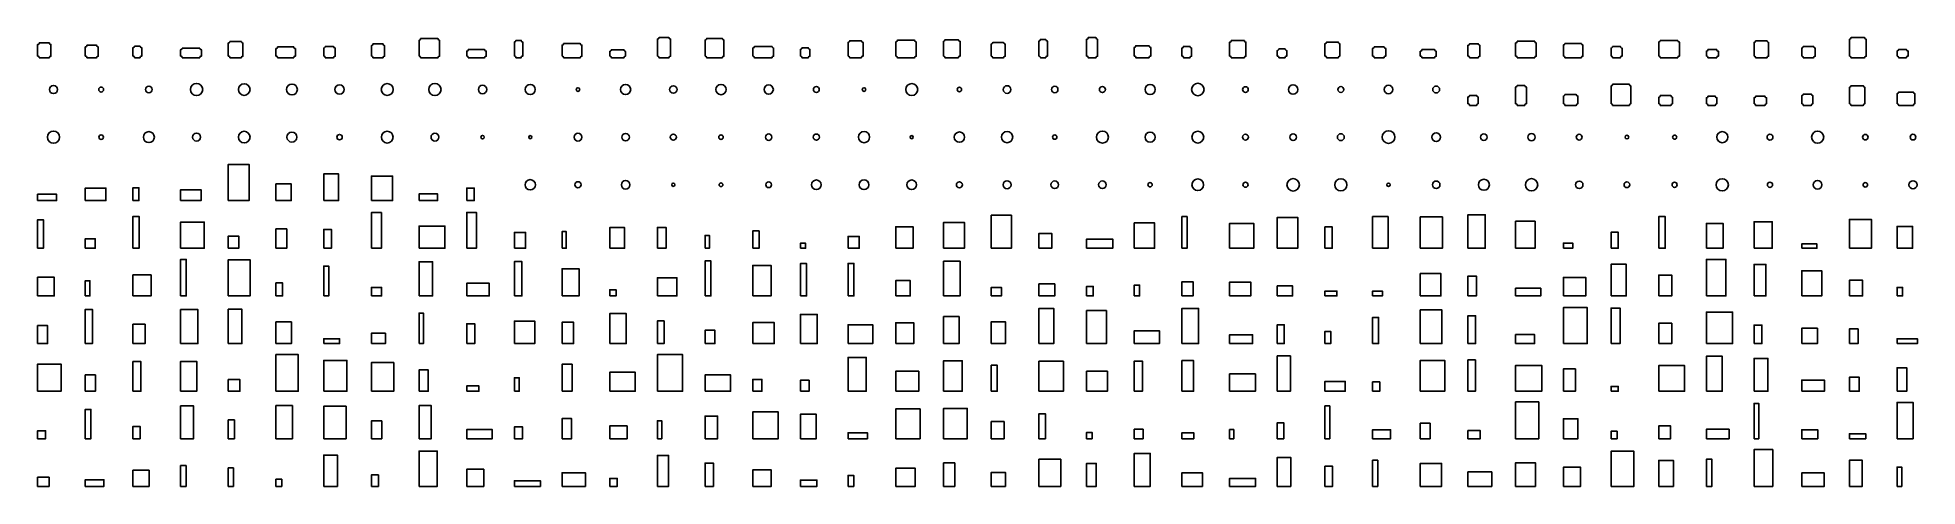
# Model space of a CAD drawing. Header units: millimetres. Extents: x 0 to 35483, y 0 to 8482.
import ezdxf

# ---------------------------------------------------------------- set-up
doc = ezdxf.new("R2010")
doc.units = ezdxf.units.MM
doc.layers.add('PARTS', color=7, linetype='Continuous')

msp = doc.modelspace()

# ---------------------------------------------------------------- linework, layer by layer
at = {"layer": 'PARTS'}
for points in [[(0, 8130), (0, 8351, 0.414214), (30, 8381), (223, 8381, 0.414214), (253, 8351), (253, 8130, 0.414214), (223, 8100), (30, 8100, 0.414214)], [(900, 8130), (900, 8305, 0.414214), (930, 8335), (1114, 8335, 0.414214), (1144, 8305), (1144, 8130, 0.414214), (1114, 8100), (930, 8100, 0.414214)], [(1800, 8130), (1800, 8289, 0.414214), (1830, 8319), (1936, 8319, 0.414214), (1966, 8289), (1966, 8130, 0.414214), (1936, 8100), (1830, 8100, 0.414214)], [(2700, 8130), (2700, 8251, 0.414214), (2730, 8281), (3062, 8281, 0.414214), (3092, 8251), (3092, 8130, 0.414214), (3062, 8100), (2730, 8100, 0.414214)], [(3600, 8130), (3600, 8377, 0.414214), (3630, 8407), (3846, 8407, 0.414214), (3876, 8377), (3876, 8130, 0.414214), (3846, 8100), (3630, 8100, 0.414214)], [(4500, 8130), (4500, 8274, 0.414214), (4530, 8304), (4836, 8304, 0.414214), (4866, 8274), (4866, 8130, 0.414214), (4836, 8100), (4530, 8100, 0.414214)], [(5400, 8130), (5400, 8282, 0.414214), (5430, 8312), (5588, 8312, 0.414214), (5618, 8282), (5618, 8130, 0.414214), (5588, 8100), (5430, 8100, 0.414214)], [(6300, 8130), (6300, 8331, 0.414214), (6330, 8361), (6520, 8361, 0.414214), (6550, 8331), (6550, 8130, 0.414214), (6520, 8100), (6330, 8100, 0.414214)], [(7200, 8130), (7200, 8432, 0.414214), (7230, 8462), (7558, 8462, 0.414214), (7588, 8432), (7588, 8130, 0.414214), (7558, 8100), (7230, 8100, 0.414214)], [(8100, 8130), (8100, 8225, 0.414214), (8130, 8255), (8438, 8255, 0.414214), (8468, 8225), (8468, 8130, 0.414214), (8438, 8100), (8130, 8100, 0.414214)], [(9000, 8130), (9000, 8397, 0.414214), (9030, 8427), (9128, 8427, 0.414214), (9158, 8397), (9158, 8130, 0.414214), (9128, 8100), (9030, 8100, 0.414214)], [(9900, 8130), (9900, 8338, 0.414214), (9930, 8368), (10244, 8368, 0.414214), (10274, 8338), (10274, 8130, 0.414214), (10244, 8100), (9930, 8100, 0.414214)], [(10800, 8130), (10800, 8220, 0.414214), (10830, 8250), (11067, 8250, 0.414214), (11097, 8220), (11097, 8130, 0.414214), (11067, 8100), (10830, 8100, 0.414214)], [(11700, 8130), (11700, 8452, 0.414214), (11730, 8482), (11918, 8482, 0.414214), (11948, 8452), (11948, 8130, 0.414214), (11918, 8100), (11730, 8100, 0.414214)], [(12600, 8130), (12600, 8434, 0.414214), (12630, 8464), (12926, 8464, 0.414214), (12956, 8434), (12956, 8130, 0.414214), (12926, 8100), (12630, 8100, 0.414214)], [(13500, 8130), (13500, 8282, 0.414214), (13530, 8312), (13863, 8312, 0.414214), (13893, 8282), (13893, 8130, 0.414214), (13863, 8100), (13530, 8100, 0.414214)], [(14400, 8130), (14400, 8259, 0.414214), (14430, 8289), (14547, 8289, 0.414214), (14577, 8259), (14577, 8130, 0.414214), (14547, 8100), (14430, 8100, 0.414214)], [(15300, 8130), (15300, 8391, 0.414214), (15330, 8421), (15551, 8421, 0.414214), (15581, 8391), (15581, 8130, 0.414214), (15551, 8100), (15330, 8100, 0.414214)], [(16200, 8130), (16200, 8400, 0.414214), (16230, 8430), (16555, 8430, 0.414214), (16585, 8400), (16585, 8130, 0.414214), (16555, 8100), (16230, 8100, 0.414214)], [(17100, 8130), (17100, 8411, 0.414214), (17130, 8441), (17382, 8441, 0.414214), (17412, 8411), (17412, 8130, 0.414214), (17382, 8100), (17130, 8100, 0.414214)], [(18000, 8130), (18000, 8358, 0.414214), (18030, 8388), (18234, 8388, 0.414214), (18264, 8358), (18264, 8130, 0.414214), (18234, 8100), (18030, 8100, 0.414214)], [(18900, 8130), (18900, 8416, 0.414214), (18930, 8446), (19030, 8446, 0.414214), (19060, 8416), (19060, 8130, 0.414214), (19030, 8100), (18930, 8100, 0.414214)], [(19800, 8130), (19800, 8450, 0.414214), (19830, 8480), (19978, 8480, 0.414214), (20008, 8450), (20008, 8130, 0.414214), (19978, 8100), (19830, 8100, 0.414214)], [(20700, 8130), (20700, 8296, 0.414214), (20730, 8326), (20981, 8326, 0.414214), (21011, 8296), (21011, 8130, 0.414214), (20981, 8100), (20730, 8100, 0.414214)], [(21600, 8130), (21600, 8283, 0.414214), (21630, 8313), (21752, 8313, 0.414214), (21782, 8283), (21782, 8130, 0.414214), (21752, 8100), (21630, 8100, 0.414214)], [(22500, 8130), (22500, 8395, 0.414214), (22530, 8425), (22779, 8425, 0.414214), (22809, 8395), (22809, 8130, 0.414214), (22779, 8100), (22530, 8100, 0.414214)], [(23400, 8130), (23400, 8238, 0.414214), (23430, 8268), (23548, 8268, 0.414214), (23578, 8238), (23578, 8130, 0.414214), (23548, 8100), (23430, 8100, 0.414214)], [(24300, 8130), (24300, 8366, 0.414214), (24330, 8396), (24551, 8396, 0.414214), (24581, 8366), (24581, 8130, 0.414214), (24551, 8100), (24330, 8100, 0.414214)], [(25200, 8130), (25200, 8276, 0.414214), (25230, 8306), (25417, 8306, 0.414214), (25447, 8276), (25447, 8130, 0.414214), (25417, 8100), (25230, 8100, 0.414214)], [(26100, 8130), (26100, 8223, 0.414214), (26130, 8253), (26370, 8253, 0.414214), (26400, 8223), (26400, 8130, 0.414214), (26370, 8100), (26130, 8100, 0.414214)], [(27000, 8130), (27000, 8335, 0.414214), (27030, 8365), (27195, 8365, 0.414214), (27225, 8335), (27225, 8130, 0.414214), (27195, 8100), (27030, 8100, 0.414214)], [(27900, 8130), (27900, 8381, 0.414214), (27930, 8411), (28260, 8411, 0.414214), (28290, 8381), (28290, 8130, 0.414214), (28260, 8100), (27930, 8100, 0.414214)], [(28800, 8130), (28800, 8339, 0.414214), (28830, 8369), (29141, 8369, 0.414214), (29171, 8339), (29171, 8130, 0.414214), (29141, 8100), (28830, 8100, 0.414214)], [(29700, 8130), (29700, 8282, 0.414214), (29730, 8312), (29879, 8312, 0.414214), (29909, 8282), (29909, 8130, 0.414214), (29879, 8100), (29730, 8100, 0.414214)], [(30600, 8130), (30600, 8396, 0.414214), (30630, 8426), (30960, 8426, 0.414214), (30990, 8396), (30990, 8130, 0.414214), (30960, 8100), (30630, 8100, 0.414214)], [(31500, 8130), (31500, 8225, 0.414214), (31530, 8255), (31697, 8255, 0.414214), (31727, 8225), (31727, 8130, 0.414214), (31697, 8100), (31530, 8100, 0.414214)], [(32400, 8130), (32400, 8389, 0.414214), (32430, 8419), (32645, 8419, 0.414214), (32675, 8389), (32675, 8130, 0.414214), (32645, 8100), (32430, 8100, 0.414214)], [(33300, 8130), (33300, 8284, 0.414214), (33330, 8314), (33525, 8314, 0.414214), (33555, 8284), (33555, 8130, 0.414214), (33525, 8100), (33330, 8100, 0.414214)], [(34200, 8130), (34200, 8451, 0.414214), (34230, 8481), (34487, 8481, 0.414214), (34517, 8451), (34517, 8130, 0.414214), (34487, 8100), (34230, 8100, 0.414214)], [(35100, 8130), (35100, 8229, 0.414214), (35130, 8259), (35277, 8259, 0.414214), (35307, 8229), (35307, 8130, 0.414214), (35277, 8100), (35130, 8100, 0.414214)], [(27900, 7230), (27900, 7546, 0.414214), (27930, 7576), (28072, 7576, 0.414214), (28102, 7546), (28102, 7230, 0.414214), (28072, 7200), (27930, 7200, 0.414214)], [(29700, 7230), (29700, 7569, 0.414214), (29730, 7599), (30047, 7599, 0.414214), (30077, 7569), (30077, 7230, 0.414214), (30047, 7200), (29730, 7200, 0.414214)], [(34200, 7230), (34200, 7542, 0.414214), (34230, 7572), (34462, 7572, 0.414214), (34492, 7542), (34492, 7230, 0.414214), (34462, 7200), (34230, 7200, 0.414214)], [(35100, 7230), (35100, 7423, 0.414214), (35130, 7453), (35407, 7453, 0.414214), (35437, 7423), (35437, 7230, 0.414214), (35407, 7200), (35130, 7200, 0.414214)], [(27000, 7230), (27000, 7360, 0.414214), (27030, 7390), (27162, 7390, 0.414214), (27192, 7360), (27192, 7230, 0.414214), (27162, 7200), (27030, 7200, 0.414214)], [(28800, 7230), (28800, 7375, 0.414214), (28830, 7405), (29044, 7405, 0.414214), (29074, 7375), (29074, 7230, 0.414214), (29044, 7200), (28830, 7200, 0.414214)], [(30600, 7230), (30600, 7355, 0.414214), (30630, 7385), (30832, 7385, 0.414214), (30862, 7355), (30862, 7230, 0.414214), (30832, 7200), (30630, 7200, 0.414214)], [(31500, 7230), (31500, 7343, 0.414214), (31530, 7373), (31668, 7373, 0.414214), (31698, 7343), (31698, 7230, 0.414214), (31668, 7200), (31530, 7200, 0.414214)], [(32400, 7230), (32400, 7343, 0.414214), (32430, 7373), (32605, 7373, 0.414214), (32635, 7343), (32635, 7230, 0.414214), (32605, 7200), (32430, 7200, 0.414214)], [(33300, 7230), (33300, 7385, 0.414214), (33330, 7415), (33480, 7415, 0.414214), (33510, 7385), (33510, 7230, 0.414214), (33480, 7200), (33330, 7200, 0.414214)]]:
    msp.add_lwpolyline(points, format="xyb", close=True, dxfattribs=at)
for points in [[(3600, 5400), (3991, 5400), (3991, 6085), (3600, 6085)], [(4500, 5400), (4787, 5400), (4787, 5717), (4500, 5717)], [(5400, 5400), (5681, 5400), (5681, 5904), (5400, 5904)], [(6300, 5400), (6702, 5400), (6702, 5863), (6300, 5863)], [(0, 5400), (357, 5400), (357, 5521), (0, 5521)], [(900, 5400), (1289, 5400), (1289, 5636), (900, 5636)], [(1800, 5400), (1911, 5400), (1911, 5645), (1800, 5645)], [(2700, 5400), (3086, 5400), (3086, 5607), (2700, 5607)], [(7200, 5400), (7550, 5400), (7550, 5528), (7200, 5528)], [(8100, 5400), (8242, 5400), (8242, 5637), (8100, 5637)], [(0, 4500), (110, 4500), (110, 5039), (0, 5039)], [(1800, 4500), (1915, 4500), (1915, 5102), (1800, 5102)], [(2700, 4500), (3146, 4500), (3146, 4996), (2700, 4996)], [(6300, 4500), (6491, 4500), (6491, 5176), (6300, 5176)], [(8100, 4500), (8283, 4500), (8283, 5179), (8100, 5179)], [(17100, 4500), (17495, 4500), (17495, 4988), (17100, 4988)], [(18000, 4500), (18381, 4500), (18381, 5125), (18000, 5125)], [(20700, 4500), (21084, 4500), (21084, 4979), (20700, 4979)], [(21600, 4500), (21698, 4500), (21698, 5098), (21600, 5098)], [(22500, 4500), (22955, 4500), (22955, 4969), (22500, 4969)], [(23400, 4500), (23788, 4500), (23788, 5084), (23400, 5084)], [(25200, 4500), (25492, 4500), (25492, 5098), (25200, 5098)], [(26100, 4500), (26518, 4500), (26518, 5092), (26100, 5092)], [(27000, 4500), (27325, 4500), (27325, 5134), (27000, 5134)], [(27900, 4500), (28267, 4500), (28267, 5010), (27900, 5010)], [(30600, 4500), (30724, 4500), (30724, 5098), (30600, 5098)], [(31500, 4500), (31815, 4500), (31815, 4969), (31500, 4969)], [(32400, 4500), (32743, 4500), (32743, 5002), (32400, 5002)], [(34200, 4500), (34615, 4500), (34615, 5044), (34200, 5044)], [(900, 4500), (1087, 4500), (1087, 4681), (900, 4681)], [(3600, 4500), (3798, 4500), (3798, 4730), (3600, 4730)], [(4500, 4500), (4703, 4500), (4703, 4865), (4500, 4865)], [(5400, 4500), (5546, 4500), (5546, 4856), (5400, 4856)], [(7200, 4500), (7689, 4500), (7689, 4919), (7200, 4919)], [(9000, 4500), (9210, 4500), (9210, 4801), (9000, 4801)], [(9900, 4500), (9980, 4500), (9980, 4817), (9900, 4817)], [(10800, 4500), (11079, 4500), (11079, 4892), (10800, 4892)], [(11700, 4500), (11864, 4500), (11864, 4893), (11700, 4893)], [(12600, 4500), (12682, 4500), (12682, 4744), (12600, 4744)], [(13500, 4500), (13618, 4500), (13618, 4828), (13500, 4828)], [(15300, 4500), (15508, 4500), (15508, 4724), (15300, 4724)], [(16200, 4500), (16526, 4500), (16526, 4908), (16200, 4908)], [(18900, 4500), (19144, 4500), (19144, 4782), (18900, 4782)], [(19800, 4500), (20294, 4500), (20294, 4673), (19800, 4673)], [(24300, 4500), (24439, 4500), (24439, 4905), (24300, 4905)], [(29700, 4500), (29836, 4500), (29836, 4804), (29700, 4804)], [(35100, 4500), (35391, 4500), (35391, 4912), (35100, 4912)], [(2700, 3600), (2807, 3600), (2807, 4291), (2700, 4291)], [(3600, 3600), (4011, 3600), (4011, 4282), (3600, 4282)], [(12600, 3600), (12710, 3600), (12710, 4262), (12600, 4262)], [(14400, 4500), (14498, 4500), (14498, 4594), (14400, 4594)], [(28800, 4500), (28977, 4500), (28977, 4599), (28800, 4599)], [(31500, 3600), (31869, 3600), (31869, 4289), (31500, 4289)], [(33300, 4500), (33586, 4500), (33586, 4582), (33300, 4582)], [(0, 3600), (313, 3600), (313, 3953), (0, 3953)], [(1800, 3600), (2142, 3600), (2142, 3998), (1800, 3998)], [(5400, 3600), (5497, 3600), (5497, 4163), (5400, 4163)], [(7200, 3600), (7457, 3600), (7457, 4245), (7200, 4245)], [(9000, 3600), (9143, 3600), (9143, 4250), (9000, 4250)], [(9900, 3600), (10220, 3600), (10220, 4114), (9900, 4114)], [(11700, 3600), (12069, 3600), (12069, 3944), (11700, 3944)], [(13500, 3600), (13846, 3600), (13846, 4177), (13500, 4177)], [(14400, 3600), (14515, 3600), (14515, 4211), (14400, 4211)], [(15300, 3600), (15408, 3600), (15408, 4215), (15300, 4215)], [(17100, 3600), (17412, 3600), (17412, 4255), (17100, 4255)], [(26100, 3600), (26488, 3600), (26488, 4022), (26100, 4022)], [(27000, 3600), (27160, 3600), (27160, 3974), (27000, 3974)], [(28800, 3600), (29224, 3600), (29224, 3948), (28800, 3948)], [(29700, 3600), (29988, 3600), (29988, 4197), (29700, 4197)], [(30600, 3600), (30845, 3600), (30845, 3994), (30600, 3994)], [(32400, 3600), (32624, 3600), (32624, 4196), (32400, 4196)], [(33300, 3600), (33677, 3600), (33677, 4074), (33300, 4074)], [(900, 3600), (988, 3600), (988, 3886), (900, 3886)], [(4500, 3600), (4624, 3600), (4624, 3845), (4500, 3845)], [(6300, 3600), (6494, 3600), (6494, 3760), (6300, 3760)], [(8100, 3600), (8524, 3600), (8524, 3840), (8100, 3840)], [(10800, 3600), (10918, 3600), (10918, 3716), (10800, 3716)], [(16200, 3600), (16471, 3600), (16471, 3890), (16200, 3890)], [(18000, 3600), (18193, 3600), (18193, 3760), (18000, 3760)], [(18900, 3600), (19201, 3600), (19201, 3828), (18900, 3828)], [(19800, 3600), (19926, 3600), (19926, 3780), (19800, 3780)], [(20700, 3600), (20801, 3600), (20801, 3805), (20700, 3805)], [(21600, 3600), (21811, 3600), (21811, 3869), (21600, 3869)], [(22500, 3600), (22899, 3600), (22899, 3860), (22500, 3860)], [(23400, 3600), (23690, 3600), (23690, 3790), (23400, 3790)], [(24300, 3600), (24526, 3600), (24526, 3691), (24300, 3691)], [(25200, 3600), (25385, 3600), (25385, 3690), (25200, 3690)], [(27900, 3600), (28373, 3600), (28373, 3746), (27900, 3746)], [(34200, 3600), (34450, 3600), (34450, 3895), (34200, 3895)], [(35100, 3600), (35203, 3600), (35203, 3760), (35100, 3760)], [(900, 2700), (1035, 2700), (1035, 3344), (900, 3344)], [(2700, 2700), (3025, 2700), (3025, 3341), (2700, 3341)], [(3600, 2700), (3857, 2700), (3857, 3349), (3600, 3349)], [(7200, 2700), (7282, 2700), (7282, 3275), (7200, 3275)], [(10800, 2700), (11113, 2700), (11113, 3266), (10800, 3266)], [(14400, 2700), (14716, 2700), (14716, 3251), (14400, 3251)], [(17100, 2700), (17395, 2700), (17395, 3209), (17100, 3209)], [(18900, 2700), (19181, 2700), (19181, 3364), (18900, 3364)], [(19800, 2700), (20174, 2700), (20174, 3323), (19800, 3323)], [(21600, 2700), (21915, 2700), (21915, 3365), (21600, 3365)], [(25200, 2700), (25311, 2700), (25311, 3195), (25200, 3195)], [(26100, 2700), (26509, 2700), (26509, 3336), (26100, 3336)], [(27000, 2700), (27145, 2700), (27145, 3224), (27000, 3224)], [(28800, 2700), (29251, 2700), (29251, 3380), (28800, 3380)], [(29700, 2700), (29872, 2700), (29872, 3371), (29700, 3371)], [(31500, 2700), (31996, 2700), (31996, 3296), (31500, 3296)], [(0, 2700), (189, 2700), (189, 3040), (0, 3040)], [(1800, 2700), (2029, 2700), (2029, 3064), (1800, 3064)], [(4500, 2700), (4791, 2700), (4791, 3110), (4500, 3110)], [(6300, 2700), (6565, 2700), (6565, 2894), (6300, 2894)], [(8100, 2700), (8252, 2700), (8252, 3074), (8100, 3074)], [(9000, 2700), (9385, 2700), (9385, 3125), (9000, 3125)], [(9900, 2700), (10117, 2700), (10117, 3101), (9900, 3101)], [(11700, 2700), (11825, 2700), (11825, 3127), (11700, 3127)], [(12600, 2700), (12784, 2700), (12784, 2952), (12600, 2952)], [(13500, 2700), (13904, 2700), (13904, 3095), (13500, 3095)], [(15300, 2700), (15763, 2700), (15763, 3055), (15300, 3055)], [(16200, 2700), (16537, 2700), (16537, 3093), (16200, 3093)], [(18000, 2700), (18270, 2700), (18270, 3111), (18000, 3111)], [(20700, 2700), (21176, 2700), (21176, 2941), (20700, 2941)], [(22500, 2700), (22933, 2700), (22933, 2865), (22500, 2865)], [(23400, 2700), (23531, 2700), (23531, 3054), (23400, 3054)], [(24300, 2700), (24410, 2700), (24410, 2929), (24300, 2929)], [(27900, 2700), (28257, 2700), (28257, 2869), (27900, 2869)], [(30600, 2700), (30847, 2700), (30847, 3082), (30600, 3082)], [(32400, 2700), (32548, 2700), (32548, 3048), (32400, 3048)], [(33300, 2700), (33597, 2700), (33597, 2990), (33300, 2990)], [(34200, 2700), (34362, 2700), (34362, 2977), (34200, 2977)], [(4500, 1800), (4921, 1800), (4921, 2491), (4500, 2491)], [(5400, 2700), (5700, 2700), (5700, 2792), (5400, 2792)], [(11700, 1800), (12174, 1800), (12174, 2493), (11700, 2493)], [(35100, 2700), (35483, 2700), (35483, 2792), (35100, 2792)], [(0, 1800), (443, 1800), (443, 2312), (0, 2312)], [(1800, 1800), (1950, 1800), (1950, 2359), (1800, 2359)], [(2700, 1800), (3004, 1800), (3004, 2363), (2700, 2363)], [(5400, 1800), (5838, 1800), (5838, 2380), (5400, 2380)], [(6300, 1800), (6724, 1800), (6724, 2339), (6300, 2339)], [(7200, 1800), (7375, 1800), (7375, 2201), (7200, 2201)], [(9900, 1800), (10089, 1800), (10089, 2309), (9900, 2309)], [(10800, 1800), (11282, 1800), (11282, 2157), (10800, 2157)], [(15300, 1800), (15642, 1800), (15642, 2438), (15300, 2438)], [(16200, 1800), (16633, 1800), (16633, 2177), (16200, 2177)], [(17100, 1800), (17454, 1800), (17454, 2376), (17100, 2376)], [(18000, 1800), (18116, 1800), (18116, 2290), (18000, 2290)], [(18900, 1800), (19362, 1800), (19362, 2365), (18900, 2365)], [(19800, 1800), (20195, 1800), (20195, 2176), (19800, 2176)], [(20700, 1800), (20855, 1800), (20855, 2369), (20700, 2369)], [(21600, 1800), (21820, 1800), (21820, 2377), (21600, 2377)], [(23400, 1800), (23649, 1800), (23649, 2467), (23400, 2467)], [(26100, 1800), (26560, 1800), (26560, 2380), (26100, 2380)], [(27000, 1800), (27141, 1800), (27141, 2392), (27000, 2392)], [(27900, 1800), (28392, 1800), (28392, 2288), (27900, 2288)], [(28800, 1800), (29027, 1800), (29027, 2220), (28800, 2220)], [(30600, 1800), (31088, 1800), (31088, 2283), (30600, 2283)], [(31500, 1800), (31801, 1800), (31801, 2459), (31500, 2459)], [(32400, 1800), (32662, 1800), (32662, 2420), (32400, 2420)], [(35100, 1800), (35281, 1800), (35281, 2244), (35100, 2244)], [(900, 1800), (1090, 1800), (1090, 2107), (900, 2107)], [(3600, 1800), (3818, 1800), (3818, 2018), (3600, 2018)], [(8100, 1800), (8329, 1800), (8329, 1898), (8100, 1898)], [(9000, 1800), (9092, 1800), (9092, 2053), (9000, 2053)], [(12600, 1800), (13081, 1800), (13081, 2106), (12600, 2106)], [(13500, 1800), (13673, 1800), (13673, 2021), (13500, 2021)], [(14400, 1800), (14563, 1800), (14563, 2007), (14400, 2007)], [(22500, 1800), (22988, 1800), (22988, 2125), (22500, 2125)], [(24300, 1800), (24684, 1800), (24684, 1985), (24300, 1985)], [(25200, 1800), (25333, 1800), (25333, 1974), (25200, 1974)], [(29700, 1800), (29835, 1800), (29835, 1889), (29700, 1889)], [(33300, 1800), (33727, 1800), (33727, 2011), (33300, 2011)], [(34200, 1800), (34386, 1800), (34386, 2062), (34200, 2062)], [(900, 900), (1005, 900), (1005, 1456), (900, 1456)], [(2700, 900), (2944, 900), (2944, 1520), (2700, 1520)], [(4500, 900), (4811, 900), (4811, 1528), (4500, 1528)], [(5400, 900), (5824, 900), (5824, 1516), (5400, 1516)], [(7200, 900), (7431, 900), (7431, 1528), (7200, 1528)], [(16200, 900), (16658, 900), (16658, 1464), (16200, 1464)], [(17100, 900), (17547, 900), (17547, 1475), (17100, 1475)], [(24300, 900), (24391, 900), (24391, 1522), (24300, 1522)], [(27900, 900), (28337, 900), (28337, 1596), (27900, 1596)], [(32400, 900), (32490, 900), (32490, 1570), (32400, 1570)], [(35100, 900), (35402, 900), (35402, 1587), (35100, 1587)], [(1800, 900), (1934, 900), (1934, 1134), (1800, 1134)], [(3600, 900), (3714, 900), (3714, 1258), (3600, 1258)], [(6300, 900), (6497, 900), (6497, 1237), (6300, 1237)], [(8100, 900), (8582, 900), (8582, 1074), (8100, 1074)], [(9000, 900), (9154, 900), (9154, 1124), (9000, 1124)], [(9900, 900), (10078, 900), (10078, 1281), (9900, 1281)], [(10800, 900), (11127, 900), (11127, 1143), (10800, 1143)], [(11700, 900), (11782, 900), (11782, 1240), (11700, 1240)], [(12600, 900), (12835, 900), (12835, 1331), (12600, 1331)], [(13500, 900), (13980, 900), (13980, 1408), (13500, 1408)], [(14400, 900), (14697, 900), (14697, 1363), (14400, 1363)], [(18000, 900), (18245, 900), (18245, 1227), (18000, 1227)], [(18900, 900), (19023, 900), (19023, 1373), (18900, 1373)], [(20700, 900), (20868, 900), (20868, 1081), (20700, 1081)], [(22500, 900), (22580, 900), (22580, 1074), (22500, 1074)], [(23400, 900), (23523, 900), (23523, 1205), (23400, 1205)], [(25200, 900), (25538, 900), (25538, 1072), (25200, 1072)], [(26100, 900), (26286, 900), (26286, 1195), (26100, 1195)], [(28800, 900), (29076, 900), (29076, 1280), (28800, 1280)], [(30600, 900), (30824, 900), (30824, 1144), (30600, 1144)], [(31500, 900), (31928, 900), (31928, 1080), (31500, 1080)], [(33300, 900), (33602, 900), (33602, 1071), (33300, 1071)], [(0, 900), (151, 900), (151, 1053), (0, 1053)], [(15300, 900), (15664, 900), (15664, 1013), (15300, 1013)], [(19800, 900), (19906, 900), (19906, 1022), (19800, 1022)], [(21600, 900), (21823, 900), (21823, 1013), (21600, 1013)], [(27000, 900), (27233, 900), (27233, 1056), (27000, 1056)], [(29700, 900), (29816, 900), (29816, 1043), (29700, 1043)], [(34200, 900), (34508, 900), (34508, 997), (34200, 997)], [(2700, 0), (2804, 0), (2804, 395), (2700, 395)], [(5400, 0), (5658, 0), (5658, 593), (5400, 593)], [(7200, 0), (7544, 0), (7544, 668), (7200, 668)], [(11700, 0), (11910, 0), (11910, 586), (11700, 586)], [(12600, 0), (12756, 0), (12756, 441), (12600, 441)], [(17100, 0), (17312, 0), (17312, 443), (17100, 443)], [(18900, 0), (19314, 0), (19314, 513), (18900, 513)], [(19800, 0), (19983, 0), (19983, 436), (19800, 436)], [(20700, 0), (21001, 0), (21001, 623), (20700, 623)], [(23400, 0), (23656, 0), (23656, 549), (23400, 549)], [(24300, 0), (24444, 0), (24444, 383), (24300, 383)], [(25200, 0), (25296, 0), (25296, 494), (25200, 494)], [(26100, 0), (26501, 0), (26501, 435), (26100, 435)], [(27900, 0), (28272, 0), (28272, 449), (27900, 449)], [(28800, 0), (29124, 0), (29124, 363), (28800, 363)], [(29700, 0), (30133, 0), (30133, 666), (29700, 666)], [(30600, 0), (30879, 0), (30879, 492), (30600, 492)], [(31500, 0), (31605, 0), (31605, 515), (31500, 515)], [(32400, 0), (32752, 0), (32752, 696), (32400, 696)], [(34200, 0), (34442, 0), (34442, 495), (34200, 495)], [(35100, 0), (35189, 0), (35189, 366), (35100, 366)], [(0, 0), (216, 0), (216, 174), (0, 174)], [(900, 0), (1253, 0), (1253, 125), (900, 125)], [(1800, 0), (2105, 0), (2105, 307), (1800, 307)], [(3600, 0), (3696, 0), (3696, 349), (3600, 349)], [(4500, 0), (4609, 0), (4609, 136), (4500, 136)], [(6300, 0), (6432, 0), (6432, 218), (6300, 218)], [(8100, 0), (8422, 0), (8422, 326), (8100, 326)], [(9000, 0), (9490, 0), (9490, 109), (9000, 109)], [(9900, 0), (10341, 0), (10341, 260), (9900, 260)], [(10800, 0), (10941, 0), (10941, 153), (10800, 153)], [(13500, 0), (13848, 0), (13848, 311), (13500, 311)], [(14400, 0), (14710, 0), (14710, 119), (14400, 119)], [(15300, 0), (15405, 0), (15405, 208), (15300, 208)], [(16200, 0), (16566, 0), (16566, 345), (16200, 345)], [(18000, 0), (18270, 0), (18270, 266), (18000, 266)], [(21600, 0), (21986, 0), (21986, 259), (21600, 259)], [(22500, 0), (22992, 0), (22992, 153), (22500, 153)], [(27000, 0), (27448, 0), (27448, 275), (27000, 275)], [(33300, 0), (33725, 0), (33725, 256), (33300, 256)]]:
    msp.add_lwpolyline(points, close=True, dxfattribs=at)
for centre, radius in [((300, 7500), 76), ((1200, 7500), 47.1), ((2100, 7500), 63.6), ((3000, 7500), 116), ((3900, 7500), 110), ((4800, 7500), 103), ((5700, 7500), 86.8), ((6600, 7500), 112), ((7500, 7500), 115), ((8400, 7500), 79.4), ((9300, 7500), 94.8), ((10200, 7500), 34.5), ((11100, 7500), 95.9), ((12000, 7500), 70.6), ((12900, 7500), 97.7), ((13800, 7500), 88), ((14700, 7500), 55.8), ((15600, 7500), 34.4), ((16500, 7500), 113), ((17400, 7500), 41.5), ((18300, 7500), 72.5), ((19200, 7500), 60.9), ((20100, 7500), 56.8), ((21000, 7500), 96.5), ((21900, 7500), 118), ((22800, 7500), 53.4), ((23700, 7500), 89), ((24600, 7500), 57.1), ((25500, 7500), 80.2), ((26400, 7500), 65.5), ((300, 6600), 116), ((1200, 6600), 41.9), ((2100, 6600), 104), ((3000, 6600), 75.8), ((3900, 6600), 110), ((4800, 6600), 93.3), ((5700, 6600), 50.8), ((6600, 6600), 111), ((7500, 6600), 73.8), ((8400, 6600), 32.2), ((9300, 6600), 30.3), ((10200, 6600), 74.3), ((11100, 6600), 70.6), ((12000, 6600), 57.2), ((12900, 6600), 42.7), ((13800, 6600), 61), ((14700, 6600), 58.4), ((15600, 6600), 106), ((16500, 6600), 30.2), ((17400, 6600), 97.6), ((18300, 6600), 106), ((19200, 6600), 40.8), ((20100, 6600), 113), ((21000, 6600), 94.2), ((21900, 6600), 111), ((22800, 6600), 56.1), ((23700, 6600), 63.5), ((24600, 6600), 65.4), ((25500, 6600), 120), ((26400, 6600), 83), ((27300, 6600), 62.5), ((28200, 6600), 68.5), ((29100, 6600), 54.8), ((30000, 6600), 34.3), ((30900, 6600), 39.2), ((31800, 6600), 105), ((32700, 6600), 55.7), ((33600, 6600), 114), ((34500, 6600), 52.4), ((35400, 6600), 53.9), ((9300, 5700), 96.9), ((10200, 5700), 57.4), ((11100, 5700), 81.1), ((12000, 5700), 31.1), ((12900, 5700), 35.5), ((13800, 5700), 54.2), ((14700, 5700), 90.5), ((15600, 5700), 92.3), ((16500, 5700), 90.8), ((17400, 5700), 56.2), ((18300, 5700), 76.5), ((19200, 5700), 71.8), ((20100, 5700), 72), ((21000, 5700), 40.7), ((21900, 5700), 110), ((22800, 5700), 47.9), ((23700, 5700), 118), ((24600, 5700), 114), ((25500, 5700), 31.6), ((26400, 5700), 71.3), ((27300, 5700), 104), ((28200, 5700), 117), ((29100, 5700), 70.5), ((30000, 5700), 54.2), ((30900, 5700), 48.9), ((31800, 5700), 115), ((32700, 5700), 49), ((33600, 5700), 82.3), ((34500, 5700), 42.8), ((35400, 5700), 77.2)]:
    msp.add_circle(centre, radius, dxfattribs=at)

doc.saveas('drawing.dxf')
